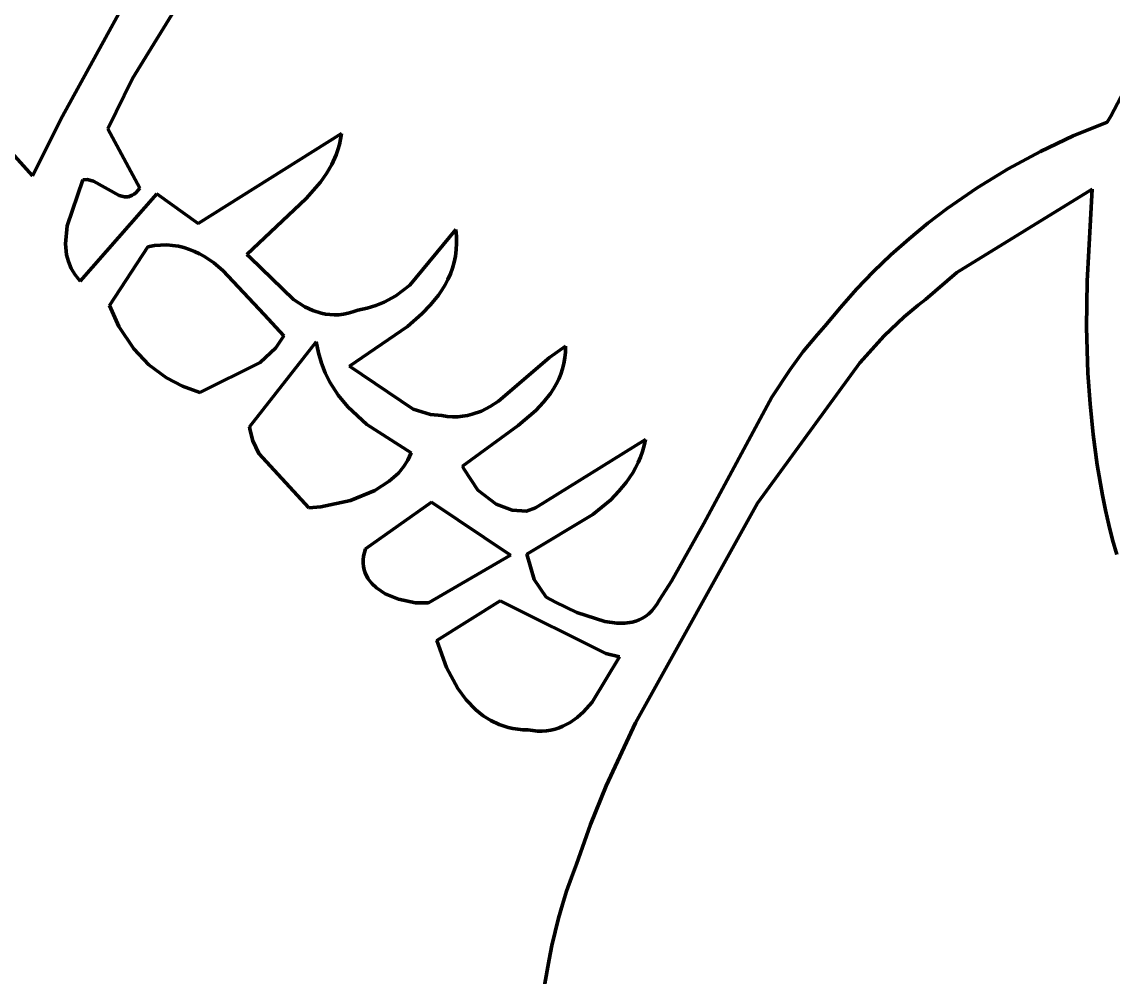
# Model space of a CAD drawing. Header units: millimetres. Extents: x 0 to 15.3, y 0 to 17.7.
# Drawn here: x 3.131 to 4.196, y 14.174 to 15.106 of the extents above; entities that cross this region are included whole.
import ezdxf

# ---------------------------------------------------------------- set-up
doc = ezdxf.new("R2010")
doc.units = ezdxf.units.MM
doc.layers.add('color#0a0a0aff', color=7, linetype='CONTINUOUS', lineweight=100)
doc.layers.add('color#ffffffff', color=7, linetype='CONTINUOUS', lineweight=100)

msp = doc.modelspace()

# ---------------------------------------------------------------- linework, layer by layer
at = {"layer": 'color#0a0a0aff'}
for p, q in [((3.3146, 15.1729), (3.2393, 15.0505)), ((3.1712, 15.0137), (3.2418, 15.1428)), ((3.0085, 15.1029), (3.1418, 14.9554)), ((3.2393, 15.0505), (3.2153, 15.0013)), ((4.1935, 15.0137), (4.213, 15.0506)), ((3.1418, 14.9554), (3.1712, 15.0137)), ((4.1568, 14.9944), (4.1898, 15.0079)), ((4.1898, 15.0079), (4.1935, 15.0137)), ((3.2153, 15.0013), (3.2465, 14.9433)), ((3.3034, 14.9089), (3.4432, 14.9968)), ((3.4432, 14.9968), (3.4423, 14.9913)), ((3.4412, 14.986), (3.4397, 14.9809)), ((3.4423, 14.9913), (3.4412, 14.986)), ((4.1247, 14.9791), (4.1568, 14.9944)), ((3.438, 14.9759), (3.4338, 14.9665)), ((3.4397, 14.9809), (3.438, 14.9759)), ((4.0934, 14.9622), (4.1247, 14.9791)), ((3.4338, 14.9665), (3.4286, 14.9576)), ((3.4286, 14.9576), (3.4226, 14.9492)), ((4.0631, 14.9437), (4.0934, 14.9622)), ((3.1909, 14.9516), (3.1756, 14.9067)), ((3.1951, 14.9518), (3.1909, 14.9516)), ((3.2013, 14.9503), (3.1951, 14.9518)), ((3.2262, 14.9361), (3.2013, 14.9503)), ((3.2465, 14.9433), (3.2446, 14.941)), ((3.4226, 14.9492), (3.4088, 14.9334)), ((4.0339, 14.9235), (4.0631, 14.9437)), ((4.1751, 14.9424), (4.0433, 14.8612)), ((4.1702, 14.8528), (4.1751, 14.9424)), ((3.1882, 14.8525), (3.2632, 14.9378)), ((3.2317, 14.9348), (3.2262, 14.9361)), ((3.2354, 14.935), (3.2317, 14.9348)), ((3.2391, 14.9364), (3.2354, 14.935)), ((3.2409, 14.9375), (3.2391, 14.9364)), ((3.2428, 14.9391), (3.2409, 14.9375)), ((3.2446, 14.941), (3.2428, 14.9391)), ((3.2632, 14.9378), (3.3034, 14.9089)), ((3.4088, 14.9334), (3.351, 14.8787)), ((4.015, 14.9092), (4.0339, 14.9235)), ((3.1756, 14.9067), (3.174, 14.889)), ((3.5099, 14.8489), (3.5546, 14.9031)), ((3.5546, 14.9031), (3.5553, 14.8963)), ((3.9967, 14.8941), (4.015, 14.9092)), ((3.174, 14.889), (3.1751, 14.8785)), ((3.5554, 14.8897), (3.5551, 14.8833)), ((3.5553, 14.8963), (3.5554, 14.8897)), ((3.979, 14.8784), (3.9967, 14.8941)), ((3.1751, 14.8785), (3.1769, 14.8717)), ((3.2543, 14.8863), (3.2168, 14.8288)), ((3.2607, 14.8874), (3.2543, 14.8863)), ((3.2668, 14.8879), (3.2607, 14.8874)), ((3.2728, 14.888), (3.2668, 14.8879)), ((3.2785, 14.8876), (3.2728, 14.888)), ((3.2841, 14.8867), (3.2785, 14.8876)), ((3.2895, 14.8854), (3.2841, 14.8867)), ((3.2948, 14.8837), (3.2895, 14.8854)), ((3.2998, 14.8817), (3.2948, 14.8837)), ((3.3048, 14.8793), (3.2998, 14.8817)), ((3.3096, 14.8766), (3.3048, 14.8793)), ((3.351, 14.8787), (3.354, 14.8757)), ((3.5551, 14.8833), (3.5543, 14.8771)), ((3.962, 14.862), (3.979, 14.8784)), ((3.1769, 14.8717), (3.1796, 14.8651)), ((3.3188, 14.8704), (3.3096, 14.8766)), ((3.3276, 14.8632), (3.3188, 14.8704)), ((3.354, 14.8757), (3.3964, 14.8348)), ((3.5531, 14.8711), (3.5514, 14.8653)), ((3.5543, 14.8771), (3.5531, 14.8711)), ((3.1796, 14.8651), (3.1834, 14.8587)), ((3.1834, 14.8587), (3.1882, 14.8525)), ((3.3676, 14.82), (3.3276, 14.8632)), ((3.5494, 14.8597), (3.547, 14.8543)), ((3.5514, 14.8653), (3.5494, 14.8597)), ((3.9455, 14.8449), (3.962, 14.862)), ((4.0433, 14.8612), (4.0126, 14.8349)), ((3.4962, 14.8385), (3.5099, 14.8489)), ((3.5442, 14.849), (3.5411, 14.844)), ((3.547, 14.8543), (3.5442, 14.849)), ((4.1698, 14.8078), (4.1702, 14.8528)), ((3.4849, 14.8322), (3.4962, 14.8385)), ((3.5377, 14.839), (3.5301, 14.8297)), ((3.5411, 14.844), (3.5377, 14.839)), ((3.9297, 14.8271), (3.9455, 14.8449)), ((3.2168, 14.8288), (3.2261, 14.8085)), ((3.3964, 14.8348), (3.4075, 14.8277)), ((3.4075, 14.8277), (3.4153, 14.824)), ((3.4591, 14.8244), (3.4682, 14.8262)), ((3.4682, 14.8262), (3.4768, 14.8288)), ((3.4768, 14.8288), (3.4849, 14.8322)), ((3.5301, 14.8297), (3.5216, 14.8208)), ((3.9146, 14.8087), (3.9297, 14.8271)), ((4.0055, 14.8293), (3.9918, 14.8178)), ((4.0126, 14.8349), (4.0055, 14.8293)), ((3.387, 14.7994), (3.3676, 14.82)), ((3.4153, 14.824), (3.4233, 14.8214)), ((3.4233, 14.8214), (3.4275, 14.8205)), ((3.4275, 14.8205), (3.4317, 14.82)), ((3.4317, 14.82), (3.436, 14.8198)), ((3.436, 14.8198), (3.4404, 14.8199)), ((3.4404, 14.8199), (3.445, 14.8204)), ((3.445, 14.8204), (3.4496, 14.8213)), ((3.4496, 14.8213), (3.4543, 14.8227)), ((3.4543, 14.8227), (3.4591, 14.8244)), ((3.5216, 14.8208), (3.5074, 14.8085)), ((3.9918, 14.8178), (3.9725, 14.7993)), ((3.2261, 14.8085), (3.2406, 14.7867)), ((3.5074, 14.8085), (3.4508, 14.7697)), ((3.9073, 14.8006), (3.9146, 14.8087)), ((4.1711, 14.7628), (4.1698, 14.8078)), ((3.4186, 14.7935), (3.3534, 14.7106)), ((3.379, 14.7876), (3.387, 14.7994)), ((3.4206, 14.7828), (3.4186, 14.7935)), ((3.8935, 14.7839), (3.9073, 14.8006)), ((3.9725, 14.7993), (3.9487, 14.7729)), ((3.2406, 14.7867), (3.2553, 14.7711)), ((3.364, 14.7734), (3.379, 14.7876)), ((3.4235, 14.7727), (3.4206, 14.7828)), ((3.646, 14.7781), (3.6617, 14.7894)), ((3.6616, 14.7835), (3.6611, 14.7778)), ((3.6617, 14.7894), (3.6616, 14.7835)), ((3.8807, 14.7666), (3.8935, 14.7839)), ((3.305, 14.7442), (3.364, 14.7734)), ((3.4272, 14.7631), (3.4235, 14.7727)), ((3.5964, 14.7355), (3.646, 14.7781)), ((3.6601, 14.7723), (3.6588, 14.767)), ((3.6611, 14.7778), (3.6601, 14.7723)), ((3.9487, 14.7729), (3.8487, 14.636)), ((3.2553, 14.7711), (3.2725, 14.7582)), ((3.4318, 14.7541), (3.4272, 14.7631)), ((3.4508, 14.7697), (3.5132, 14.7279)), ((3.6571, 14.7618), (3.655, 14.7569)), ((3.6588, 14.767), (3.6571, 14.7618)), ((3.8629, 14.7396), (3.8807, 14.7666)), ((4.1731, 14.7329), (4.1711, 14.7628)), ((3.2725, 14.7582), (3.288, 14.7501)), ((3.4399, 14.7416), (3.4318, 14.7541)), ((3.6526, 14.7521), (3.6499, 14.7475)), ((3.655, 14.7569), (3.6526, 14.7521)), ((3.288, 14.7501), (3.305, 14.7442)), ((3.4494, 14.73), (3.4399, 14.7416)), ((3.6469, 14.743), (3.6402, 14.7346)), ((3.6499, 14.7475), (3.6469, 14.743)), ((3.4679, 14.7129), (3.4494, 14.73)), ((3.5796, 14.726), (3.5882, 14.7303)), ((3.5882, 14.7303), (3.5964, 14.7355)), ((3.6402, 14.7346), (3.6326, 14.7266)), ((3.7966, 14.6161), (3.8629, 14.7396)), ((4.1761, 14.7031), (4.1731, 14.7329)), ((3.5132, 14.7279), (3.5301, 14.7227)), ((3.5301, 14.7227), (3.5409, 14.7215)), ((3.5409, 14.7215), (3.5463, 14.7207)), ((3.5463, 14.7207), (3.5514, 14.7203)), ((3.5514, 14.7203), (3.5565, 14.7204)), ((3.5565, 14.7204), (3.5613, 14.7209)), ((3.5613, 14.7209), (3.5661, 14.7217)), ((3.5661, 14.7217), (3.5707, 14.7228)), ((3.5707, 14.7228), (3.5796, 14.726)), ((3.6326, 14.7266), (3.6155, 14.7118)), ((3.3534, 14.7106), (3.354, 14.707)), ((3.5112, 14.6851), (3.4679, 14.7129)), ((3.6155, 14.7118), (3.5612, 14.6723)), ((3.354, 14.707), (3.3567, 14.6969)), ((3.6325, 14.6315), (3.7395, 14.6981)), ((3.7395, 14.6981), (3.7382, 14.6922)), ((4.1801, 14.6734), (4.1761, 14.7031)), ((3.3567, 14.6969), (3.3624, 14.6845)), ((3.7382, 14.6922), (3.7366, 14.6865)), ((3.3624, 14.6845), (3.4112, 14.6315)), ((3.5037, 14.6715), (3.5079, 14.6781)), ((3.5079, 14.6781), (3.5112, 14.6851)), ((3.7346, 14.681), (3.7324, 14.6757)), ((3.7366, 14.6865), (3.7346, 14.681)), ((3.4897, 14.6574), (3.4987, 14.6655)), ((3.4987, 14.6655), (3.5037, 14.6715)), ((3.5612, 14.6723), (3.5623, 14.6697)), ((3.5623, 14.6697), (3.5761, 14.6487)), ((3.7271, 14.6657), (3.7208, 14.6563)), ((3.7299, 14.6706), (3.7271, 14.6657)), ((3.7324, 14.6757), (3.7299, 14.6706)), ((4.1852, 14.644), (4.1801, 14.6734)), ((3.4758, 14.6484), (3.4897, 14.6574)), ((3.7208, 14.6563), (3.7137, 14.6477)), ((3.452, 14.6386), (3.4758, 14.6484)), ((3.5761, 14.6487), (3.5939, 14.6351)), ((3.7137, 14.6477), (3.7058, 14.6395)), ((3.423, 14.6324), (3.452, 14.6386)), ((3.5308, 14.6371), (3.4667, 14.5916)), ((3.6078, 14.5854), (3.5308, 14.6371)), ((3.5939, 14.6351), (3.6095, 14.6294)), ((3.7058, 14.6395), (3.6881, 14.6249)), ((3.8487, 14.636), (3.73, 14.4219)), ((4.1882, 14.6293), (4.1852, 14.644)), ((3.4112, 14.6315), (3.423, 14.6324)), ((3.6095, 14.6294), (3.6236, 14.6284)), ((3.6236, 14.6284), (3.6325, 14.6315)), ((3.6881, 14.6249), (3.6239, 14.5862)), ((4.1915, 14.6148), (4.1882, 14.6293)), ((3.7648, 14.5599), (3.7966, 14.6161)), ((4.1951, 14.6003), (4.1915, 14.6148)), ((3.4667, 14.5916), (3.4655, 14.5879)), ((4.1991, 14.5859), (4.1951, 14.6003)), ((3.4643, 14.5808), (3.4642, 14.5775)), ((3.4647, 14.5843), (3.4643, 14.5808)), ((3.4655, 14.5879), (3.4647, 14.5843)), ((3.5281, 14.539), (3.6078, 14.5854)), ((3.6239, 14.5862), (3.6311, 14.5615)), ((3.4642, 14.5775), (3.4645, 14.5743)), ((3.4645, 14.5743), (3.4652, 14.5712)), ((3.4652, 14.5712), (3.4661, 14.5682)), ((3.4661, 14.5682), (3.4689, 14.5627)), ((3.4689, 14.5627), (3.4727, 14.5578)), ((3.6311, 14.5615), (3.6429, 14.5444)), ((3.7531, 14.5419), (3.7648, 14.5599)), ((3.4727, 14.5578), (3.4774, 14.5534)), ((3.4774, 14.5534), (3.4858, 14.5478)), ((3.4858, 14.5478), (3.4986, 14.5425)), ((3.4986, 14.5425), (3.5154, 14.539)), ((3.5154, 14.539), (3.5281, 14.539)), ((3.5979, 14.5407), (3.5361, 14.5021)), ((3.701, 14.4896), (3.5979, 14.5407)), ((3.6429, 14.5444), (3.652, 14.5396)), ((3.652, 14.5396), (3.6728, 14.5295)), ((3.7484, 14.5342), (3.7509, 14.5378)), ((3.7509, 14.5378), (3.7531, 14.5419)), ((3.6728, 14.5295), (3.7001, 14.5205)), ((3.7399, 14.526), (3.7429, 14.5283)), ((3.7429, 14.5283), (3.7457, 14.5311)), ((3.7457, 14.5311), (3.7484, 14.5342)), ((3.7001, 14.5205), (3.7118, 14.5189)), ((3.7118, 14.5189), (3.7194, 14.5189)), ((3.7194, 14.5189), (3.7267, 14.52)), ((3.7267, 14.52), (3.7302, 14.521)), ((3.7302, 14.521), (3.7335, 14.5223)), ((3.7335, 14.5223), (3.7368, 14.524)), ((3.7368, 14.524), (3.7399, 14.526)), ((3.5361, 14.5021), (3.5454, 14.4759)), ((3.6877, 14.4421), (3.7141, 14.4863)), ((3.7141, 14.4863), (3.701, 14.4896)), ((3.5454, 14.4759), (3.5565, 14.4553)), ((3.5565, 14.4553), (3.5648, 14.4442)), ((3.5648, 14.4442), (3.5742, 14.4344)), ((3.6792, 14.4325), (3.6877, 14.4421)), ((3.5742, 14.4344), (3.5812, 14.4288)), ((3.673, 14.427), (3.6792, 14.4325)), ((3.5812, 14.4288), (3.5888, 14.424)), ((3.5888, 14.424), (3.5969, 14.4201)), ((3.6591, 14.4184), (3.6663, 14.4222)), ((3.6663, 14.4222), (3.673, 14.427)), ((3.73, 14.4219), (3.7013, 14.3603)), ((3.5969, 14.4201), (3.6056, 14.4172)), ((3.6056, 14.4172), (3.6102, 14.4162)), ((3.6102, 14.4162), (3.615, 14.4155)), ((3.615, 14.4155), (3.6199, 14.4151)), ((3.6199, 14.4151), (3.6249, 14.415)), ((3.6249, 14.415), (3.6297, 14.4142)), ((3.6297, 14.4142), (3.6344, 14.4138)), ((3.6344, 14.4138), (3.6389, 14.4137)), ((3.6389, 14.4137), (3.6432, 14.414)), ((3.6432, 14.414), (3.6474, 14.4146)), ((3.6474, 14.4146), (3.6514, 14.4156)), ((3.6514, 14.4156), (3.6554, 14.4168)), ((3.6554, 14.4168), (3.6591, 14.4184)), ((3.7013, 14.3603), (3.6859, 14.3225)), ((3.6859, 14.3225), (3.6722, 14.2839)), ((3.6722, 14.2839), (3.6673, 14.2709)), ((3.6673, 14.2709), (3.6627, 14.2577)), ((3.6627, 14.2577), (3.6586, 14.2445)), ((3.6586, 14.2445), (3.6548, 14.2313)), ((3.6548, 14.2313), (3.6514, 14.218)), ((3.6514, 14.218), (3.6484, 14.2046)), ((3.6484, 14.2046), (3.6456, 14.1911)), ((3.6456, 14.1911), (3.6409, 14.1641))]:
    msp.add_line(p, q, dxfattribs=at)
at = {"layer": 'color#ffffffff'}
for p, q in [((3.2393, 15.0505), (3.3146, 15.1729)), ((3.2418, 15.1428), (3.1712, 15.0137)), ((3.1418, 14.9554), (3.0085, 15.1029)), ((3.2153, 15.0013), (3.2393, 15.0505)), ((4.213, 15.0506), (4.1935, 15.0137)), ((3.1712, 15.0137), (3.1418, 14.9554)), ((4.1898, 15.0079), (4.1568, 14.9944)), ((4.1935, 15.0137), (4.1898, 15.0079)), ((3.2465, 14.9433), (3.2153, 15.0013)), ((3.4432, 14.9968), (3.3034, 14.9089)), ((3.4423, 14.9913), (3.4432, 14.9968)), ((3.4397, 14.9809), (3.4412, 14.986)), ((3.4412, 14.986), (3.4423, 14.9913)), ((4.1568, 14.9944), (4.1247, 14.9791)), ((3.4338, 14.9665), (3.438, 14.9759)), ((3.438, 14.9759), (3.4397, 14.9809)), ((4.1247, 14.9791), (4.0934, 14.9622)), ((3.4286, 14.9576), (3.4338, 14.9665)), ((3.4226, 14.9492), (3.4286, 14.9576)), ((4.0934, 14.9622), (4.0631, 14.9437)), ((3.1756, 14.9067), (3.1909, 14.9516)), ((3.1909, 14.9516), (3.1951, 14.9518)), ((3.1951, 14.9518), (3.2013, 14.9503)), ((3.2013, 14.9503), (3.2262, 14.9361)), ((3.2446, 14.941), (3.2465, 14.9433)), ((3.4088, 14.9334), (3.4226, 14.9492)), ((4.0631, 14.9437), (4.0339, 14.9235)), ((4.0433, 14.8612), (4.1751, 14.9424)), ((4.1751, 14.9424), (4.1702, 14.8528)), ((3.2632, 14.9378), (3.1882, 14.8525)), ((3.2262, 14.9361), (3.2317, 14.9348)), ((3.2317, 14.9348), (3.2354, 14.935)), ((3.2354, 14.935), (3.2391, 14.9364)), ((3.2391, 14.9364), (3.2409, 14.9375)), ((3.2409, 14.9375), (3.2428, 14.9391)), ((3.2428, 14.9391), (3.2446, 14.941)), ((3.3034, 14.9089), (3.2632, 14.9378)), ((3.351, 14.8787), (3.4088, 14.9334)), ((4.0339, 14.9235), (4.015, 14.9092)), ((3.174, 14.889), (3.1756, 14.9067)), ((3.5546, 14.9031), (3.5099, 14.8489)), ((3.5553, 14.8963), (3.5546, 14.9031)), ((4.015, 14.9092), (3.9967, 14.8941)), ((3.1751, 14.8785), (3.174, 14.889)), ((3.5551, 14.8833), (3.5554, 14.8897)), ((3.5554, 14.8897), (3.5553, 14.8963)), ((3.9967, 14.8941), (3.979, 14.8784)), ((3.1769, 14.8717), (3.1751, 14.8785)), ((3.2168, 14.8288), (3.2543, 14.8863)), ((3.2543, 14.8863), (3.2607, 14.8874)), ((3.2607, 14.8874), (3.2668, 14.8879)), ((3.2668, 14.8879), (3.2728, 14.888)), ((3.2728, 14.888), (3.2785, 14.8876)), ((3.2785, 14.8876), (3.2841, 14.8867)), ((3.2841, 14.8867), (3.2895, 14.8854)), ((3.2895, 14.8854), (3.2948, 14.8837)), ((3.2948, 14.8837), (3.2998, 14.8817)), ((3.2998, 14.8817), (3.3048, 14.8793)), ((3.3048, 14.8793), (3.3096, 14.8766)), ((3.354, 14.8757), (3.351, 14.8787)), ((3.5543, 14.8771), (3.5551, 14.8833)), ((3.979, 14.8784), (3.962, 14.862)), ((3.1796, 14.8651), (3.1769, 14.8717)), ((3.3096, 14.8766), (3.3188, 14.8704)), ((3.3188, 14.8704), (3.3276, 14.8632)), ((3.3964, 14.8348), (3.354, 14.8757)), ((3.5514, 14.8653), (3.5531, 14.8711)), ((3.5531, 14.8711), (3.5543, 14.8771)), ((3.1834, 14.8587), (3.1796, 14.8651)), ((3.1882, 14.8525), (3.1834, 14.8587)), ((3.3276, 14.8632), (3.3676, 14.82)), ((3.547, 14.8543), (3.5494, 14.8597)), ((3.5494, 14.8597), (3.5514, 14.8653)), ((3.962, 14.862), (3.9455, 14.8449)), ((4.0126, 14.8349), (4.0433, 14.8612)), ((3.5099, 14.8489), (3.4962, 14.8385)), ((3.5411, 14.844), (3.5442, 14.849)), ((3.5442, 14.849), (3.547, 14.8543)), ((4.1702, 14.8528), (4.1698, 14.8078)), ((3.4962, 14.8385), (3.4849, 14.8322)), ((3.5301, 14.8297), (3.5377, 14.839)), ((3.5377, 14.839), (3.5411, 14.844)), ((3.9455, 14.8449), (3.9297, 14.8271)), ((3.2261, 14.8085), (3.2168, 14.8288)), ((3.4075, 14.8277), (3.3964, 14.8348)), ((3.4153, 14.824), (3.4075, 14.8277)), ((3.4682, 14.8262), (3.4591, 14.8244)), ((3.4768, 14.8288), (3.4682, 14.8262)), ((3.4849, 14.8322), (3.4768, 14.8288)), ((3.5216, 14.8208), (3.5301, 14.8297)), ((3.9297, 14.8271), (3.9146, 14.8087)), ((3.9918, 14.8178), (4.0055, 14.8293)), ((4.0055, 14.8293), (4.0126, 14.8349)), ((3.3676, 14.82), (3.387, 14.7994)), ((3.4233, 14.8214), (3.4153, 14.824)), ((3.4275, 14.8205), (3.4233, 14.8214)), ((3.4317, 14.82), (3.4275, 14.8205)), ((3.436, 14.8198), (3.4317, 14.82)), ((3.4404, 14.8199), (3.436, 14.8198)), ((3.445, 14.8204), (3.4404, 14.8199)), ((3.4496, 14.8213), (3.445, 14.8204)), ((3.4543, 14.8227), (3.4496, 14.8213)), ((3.4591, 14.8244), (3.4543, 14.8227)), ((3.5074, 14.8085), (3.5216, 14.8208)), ((3.9725, 14.7993), (3.9918, 14.8178)), ((3.2406, 14.7867), (3.2261, 14.8085)), ((3.4508, 14.7697), (3.5074, 14.8085)), ((3.9146, 14.8087), (3.9073, 14.8006)), ((4.1698, 14.8078), (4.1711, 14.7628)), ((3.3534, 14.7106), (3.4186, 14.7935)), ((3.387, 14.7994), (3.379, 14.7876)), ((3.4186, 14.7935), (3.4206, 14.7828)), ((3.9073, 14.8006), (3.8935, 14.7839)), ((3.9487, 14.7729), (3.9725, 14.7993)), ((3.2553, 14.7711), (3.2406, 14.7867)), ((3.379, 14.7876), (3.364, 14.7734)), ((3.4206, 14.7828), (3.4235, 14.7727)), ((3.6617, 14.7894), (3.646, 14.7781)), ((3.6611, 14.7778), (3.6616, 14.7835)), ((3.6616, 14.7835), (3.6617, 14.7894)), ((3.8935, 14.7839), (3.8807, 14.7666)), ((3.364, 14.7734), (3.305, 14.7442)), ((3.4235, 14.7727), (3.4272, 14.7631)), ((3.646, 14.7781), (3.5964, 14.7355)), ((3.6588, 14.767), (3.6601, 14.7723)), ((3.6601, 14.7723), (3.6611, 14.7778)), ((3.8487, 14.636), (3.9487, 14.7729)), ((3.2725, 14.7582), (3.2553, 14.7711)), ((3.4272, 14.7631), (3.4318, 14.7541)), ((3.5132, 14.7279), (3.4508, 14.7697)), ((3.655, 14.7569), (3.6571, 14.7618)), ((3.6571, 14.7618), (3.6588, 14.767)), ((3.8807, 14.7666), (3.8629, 14.7396)), ((4.1711, 14.7628), (4.1731, 14.7329)), ((3.288, 14.7501), (3.2725, 14.7582)), ((3.4318, 14.7541), (3.4399, 14.7416)), ((3.6499, 14.7475), (3.6526, 14.7521)), ((3.6526, 14.7521), (3.655, 14.7569)), ((3.305, 14.7442), (3.288, 14.7501)), ((3.4399, 14.7416), (3.4494, 14.73)), ((3.6402, 14.7346), (3.6469, 14.743)), ((3.6469, 14.743), (3.6499, 14.7475)), ((3.4494, 14.73), (3.4679, 14.7129)), ((3.5882, 14.7303), (3.5796, 14.726)), ((3.5964, 14.7355), (3.5882, 14.7303)), ((3.6326, 14.7266), (3.6402, 14.7346)), ((3.8629, 14.7396), (3.7966, 14.6161)), ((4.1731, 14.7329), (4.1761, 14.7031)), ((3.5301, 14.7227), (3.5132, 14.7279)), ((3.5409, 14.7215), (3.5301, 14.7227)), ((3.5463, 14.7207), (3.5409, 14.7215)), ((3.5514, 14.7203), (3.5463, 14.7207)), ((3.5565, 14.7204), (3.5514, 14.7203)), ((3.5613, 14.7209), (3.5565, 14.7204)), ((3.5661, 14.7217), (3.5613, 14.7209)), ((3.5707, 14.7228), (3.5661, 14.7217)), ((3.5796, 14.726), (3.5707, 14.7228)), ((3.6155, 14.7118), (3.6326, 14.7266)), ((3.354, 14.707), (3.3534, 14.7106)), ((3.4679, 14.7129), (3.5112, 14.6851)), ((3.5612, 14.6723), (3.6155, 14.7118)), ((3.3567, 14.6969), (3.354, 14.707)), ((3.7395, 14.6981), (3.6325, 14.6315)), ((3.7382, 14.6922), (3.7395, 14.6981)), ((4.1761, 14.7031), (4.1801, 14.6734)), ((3.3624, 14.6845), (3.3567, 14.6969)), ((3.7366, 14.6865), (3.7382, 14.6922)), ((3.4112, 14.6315), (3.3624, 14.6845)), ((3.5079, 14.6781), (3.5037, 14.6715)), ((3.5112, 14.6851), (3.5079, 14.6781)), ((3.7324, 14.6757), (3.7346, 14.681)), ((3.7346, 14.681), (3.7366, 14.6865)), ((3.4987, 14.6655), (3.4897, 14.6574)), ((3.5037, 14.6715), (3.4987, 14.6655)), ((3.5623, 14.6697), (3.5612, 14.6723)), ((3.5761, 14.6487), (3.5623, 14.6697)), ((3.7208, 14.6563), (3.7271, 14.6657)), ((3.7271, 14.6657), (3.7299, 14.6706)), ((3.7299, 14.6706), (3.7324, 14.6757)), ((4.1801, 14.6734), (4.1852, 14.644)), ((3.4897, 14.6574), (3.4758, 14.6484)), ((3.7137, 14.6477), (3.7208, 14.6563)), ((3.4758, 14.6484), (3.452, 14.6386)), ((3.5939, 14.6351), (3.5761, 14.6487)), ((3.7058, 14.6395), (3.7137, 14.6477)), ((3.452, 14.6386), (3.423, 14.6324)), ((3.4667, 14.5916), (3.5308, 14.6371)), ((3.5308, 14.6371), (3.6078, 14.5854)), ((3.6095, 14.6294), (3.5939, 14.6351)), ((3.6881, 14.6249), (3.7058, 14.6395)), ((3.73, 14.4219), (3.8487, 14.636)), ((4.1852, 14.644), (4.1882, 14.6293)), ((3.423, 14.6324), (3.4112, 14.6315)), ((3.6236, 14.6284), (3.6095, 14.6294)), ((3.6325, 14.6315), (3.6236, 14.6284)), ((3.6239, 14.5862), (3.6881, 14.6249)), ((4.1882, 14.6293), (4.1915, 14.6148)), ((3.7966, 14.6161), (3.7648, 14.5599)), ((4.1915, 14.6148), (4.1951, 14.6003)), ((3.4655, 14.5879), (3.4667, 14.5916)), ((4.1951, 14.6003), (4.1991, 14.5859)), ((3.4642, 14.5775), (3.4643, 14.5808)), ((3.4643, 14.5808), (3.4647, 14.5843)), ((3.4647, 14.5843), (3.4655, 14.5879)), ((3.6078, 14.5854), (3.5281, 14.539)), ((3.6311, 14.5615), (3.6239, 14.5862)), ((3.4645, 14.5743), (3.4642, 14.5775)), ((3.4652, 14.5712), (3.4645, 14.5743)), ((3.4661, 14.5682), (3.4652, 14.5712)), ((3.4689, 14.5627), (3.4661, 14.5682)), ((3.4727, 14.5578), (3.4689, 14.5627)), ((3.6429, 14.5444), (3.6311, 14.5615)), ((3.7648, 14.5599), (3.7531, 14.5419)), ((3.4774, 14.5534), (3.4727, 14.5578)), ((3.4858, 14.5478), (3.4774, 14.5534)), ((3.4986, 14.5425), (3.4858, 14.5478)), ((3.5154, 14.539), (3.4986, 14.5425)), ((3.5281, 14.539), (3.5154, 14.539)), ((3.5361, 14.5021), (3.5979, 14.5407)), ((3.5979, 14.5407), (3.701, 14.4896)), ((3.652, 14.5396), (3.6429, 14.5444)), ((3.6728, 14.5295), (3.652, 14.5396)), ((3.7509, 14.5378), (3.7484, 14.5342)), ((3.7531, 14.5419), (3.7509, 14.5378)), ((3.7001, 14.5205), (3.6728, 14.5295)), ((3.7429, 14.5283), (3.7399, 14.526)), ((3.7457, 14.5311), (3.7429, 14.5283)), ((3.7484, 14.5342), (3.7457, 14.5311)), ((3.7118, 14.5189), (3.7001, 14.5205)), ((3.7194, 14.5189), (3.7118, 14.5189)), ((3.7267, 14.52), (3.7194, 14.5189)), ((3.7302, 14.521), (3.7267, 14.52)), ((3.7335, 14.5223), (3.7302, 14.521)), ((3.7368, 14.524), (3.7335, 14.5223)), ((3.7399, 14.526), (3.7368, 14.524)), ((3.5454, 14.4759), (3.5361, 14.5021)), ((3.7141, 14.4863), (3.6877, 14.4421)), ((3.701, 14.4896), (3.7141, 14.4863)), ((3.5565, 14.4553), (3.5454, 14.4759)), ((3.5648, 14.4442), (3.5565, 14.4553)), ((3.5742, 14.4344), (3.5648, 14.4442)), ((3.6877, 14.4421), (3.6792, 14.4325)), ((3.5812, 14.4288), (3.5742, 14.4344)), ((3.6792, 14.4325), (3.673, 14.427)), ((3.5888, 14.424), (3.5812, 14.4288)), ((3.5969, 14.4201), (3.5888, 14.424)), ((3.6663, 14.4222), (3.6591, 14.4184)), ((3.673, 14.427), (3.6663, 14.4222)), ((3.7013, 14.3603), (3.73, 14.4219)), ((3.6056, 14.4172), (3.5969, 14.4201)), ((3.6102, 14.4162), (3.6056, 14.4172)), ((3.615, 14.4155), (3.6102, 14.4162)), ((3.6199, 14.4151), (3.615, 14.4155)), ((3.6249, 14.415), (3.6199, 14.4151)), ((3.6297, 14.4142), (3.6249, 14.415)), ((3.6344, 14.4138), (3.6297, 14.4142)), ((3.6389, 14.4137), (3.6344, 14.4138)), ((3.6432, 14.414), (3.6389, 14.4137)), ((3.6474, 14.4146), (3.6432, 14.414)), ((3.6514, 14.4156), (3.6474, 14.4146)), ((3.6554, 14.4168), (3.6514, 14.4156)), ((3.6591, 14.4184), (3.6554, 14.4168)), ((3.6859, 14.3225), (3.7013, 14.3603)), ((3.6722, 14.2839), (3.6859, 14.3225)), ((3.6673, 14.2709), (3.6722, 14.2839)), ((3.6627, 14.2577), (3.6673, 14.2709)), ((3.6586, 14.2445), (3.6627, 14.2577)), ((3.6548, 14.2313), (3.6586, 14.2445)), ((3.6514, 14.218), (3.6548, 14.2313)), ((3.6484, 14.2046), (3.6514, 14.218)), ((3.6456, 14.1911), (3.6484, 14.2046)), ((3.6409, 14.1641), (3.6456, 14.1911))]:
    msp.add_line(p, q, dxfattribs=at)

doc.saveas('drawing.dxf')
